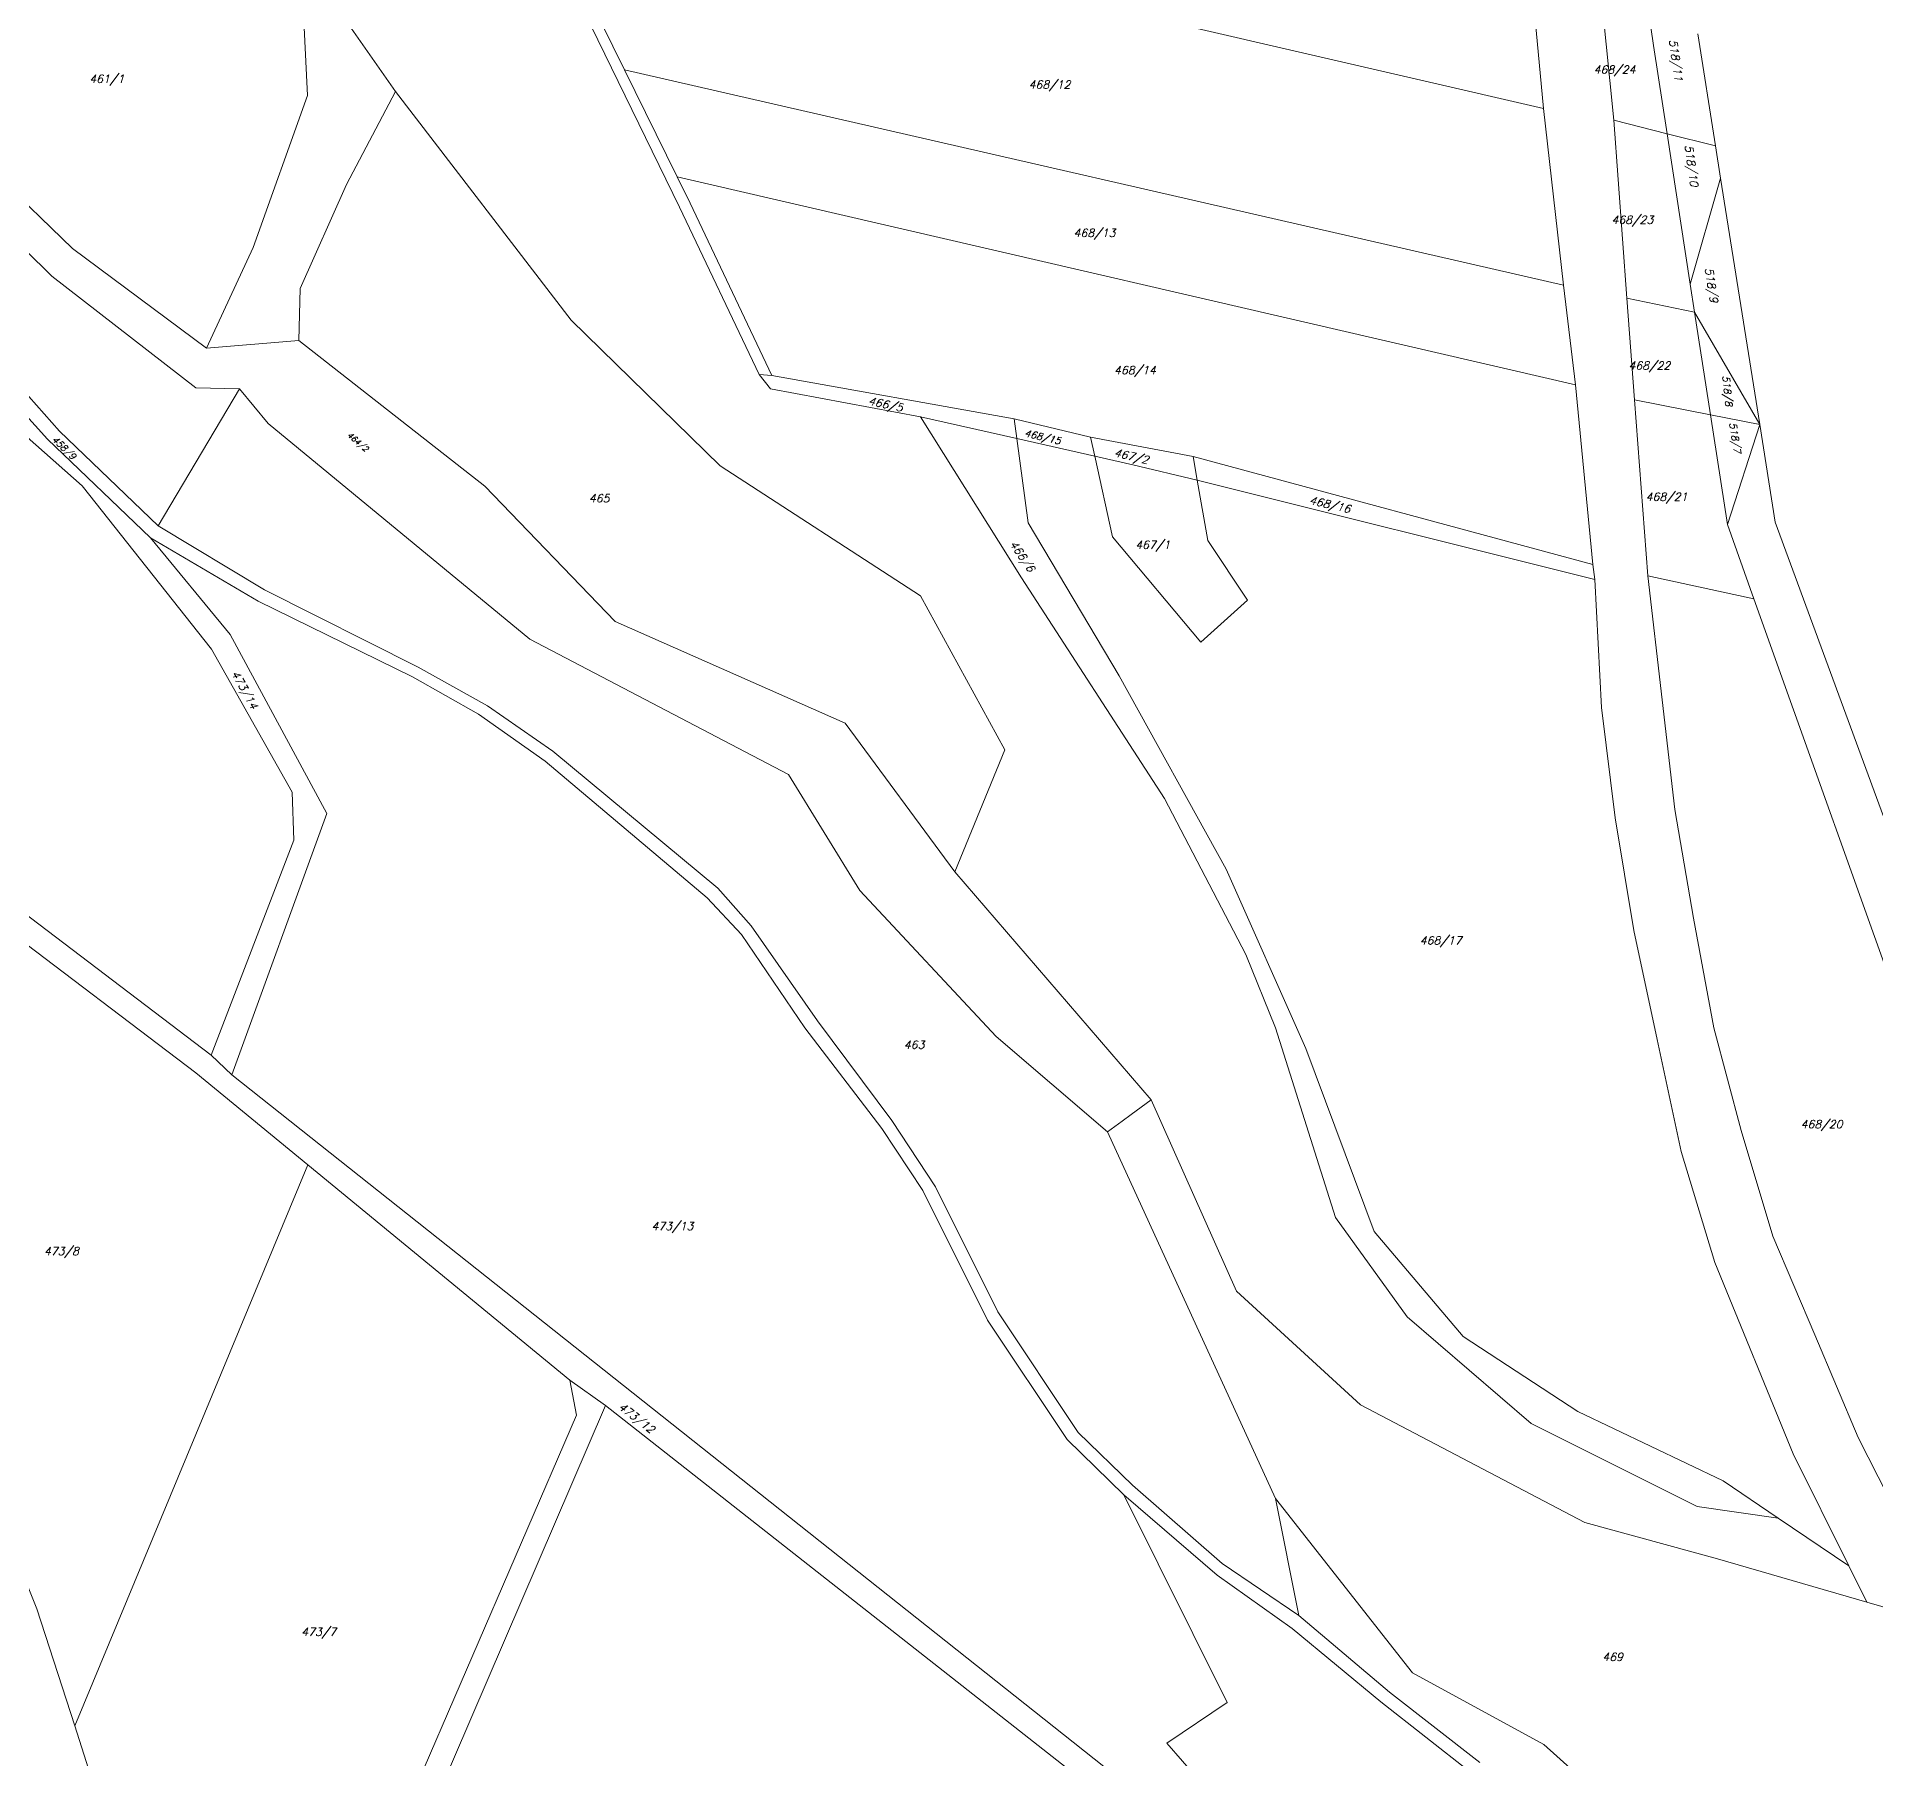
# Model space of a CAD drawing. Header units: millimetres. Extents: x -626414 to -622734, y -1174816 to -1171998.
# Drawn here: x -625640.2 to -625249.6, y -1172998.4 to -1172632.6 of the extents above; entities that cross this region are included whole.
import ezdxf
from ezdxf.enums import TextEntityAlignment as Align

# ---------------------------------------------------------------- set-up
doc = ezdxf.new("R2010")
doc.units = ezdxf.units.MM
doc.layers.add('Dobrinsko_hranice parcel', color=7, linetype='Continuous', lineweight=0)
doc.layers.add('Dobrinsko_parcelní čísla', color=7, linetype='Continuous', lineweight=0)
doc.styles.add('Style-ITALICS', font='ITALICS.shx')

msp = doc.modelspace()

# ---------------------------------------------------------------- linework, layer by layer
at = {"layer": 'Dobrinsko_hranice parcel', "color": 7, "linetype": 'Continuous', "lineweight": 13}
for p, q in [((-625528.38, -1172599.61), (-625320.04, -1172647.83)), ((-625588.93, -1172608.5), (-625563.97, -1172644.22)), ((-625515.29, -1172639.64), (-625525.77, -1172618.34)), ((-625503.59, -1172668.77), (-625528.13, -1172618.59)), ((-625322.43, -1172622.37), (-625320.04, -1172647.83)), ((-625583.55, -1172626.28), (-625582.64, -1172645.05)), ((-625305.14, -1172650.3), (-625307.62, -1172625.69)), ((-625296.72, -1172634.43), (-625297.8, -1172627.11)), ((-625287.32, -1172631.98), (-625283.55, -1172655.76)), ((-625293.82, -1172653.18), (-625296.72, -1172634.43)), ((-625632.6, -1172677.56), (-625671.81, -1172639.72)), ((-625515.29, -1172639.64), (-625315.79, -1172685.38)), ((-625504.11, -1172662.35), (-625515.29, -1172639.64)), ((-625582.64, -1172645.05), (-625594.16, -1172677.34)), ((-625563.97, -1172644.22), (-625574.33, -1172663.95)), ((-625563.97, -1172644.22), (-625526.63, -1172692.79)), ((-625320.04, -1172647.83), (-625315.79, -1172685.38)), ((-625305.14, -1172650.3), (-625293.82, -1172653.18)), ((-625302.36, -1172688.12), (-625305.14, -1172650.3)), ((-625288.88, -1172685.15), (-625293.82, -1172653.18)), ((-625293.82, -1172653.18), (-625283.55, -1172655.76)), ((-625283.55, -1172655.76), (-625282.46, -1172662.62)), ((-625657.02, -1172663.69), (-625636.97, -1172683.43)), ((-625574.33, -1172663.95), (-625584.19, -1172686.08)), ((-625504.11, -1172662.35), (-625313.25, -1172706.58)), ((-625501.35, -1172667.96), (-625504.11, -1172662.35)), ((-625288.88, -1172685.15), (-625282.46, -1172662.62)), ((-625282.46, -1172662.62), (-625274.15, -1172714.99)), ((-625486.7, -1172704.38), (-625503.59, -1172668.77)), ((-625484.02, -1172704.57), (-625501.35, -1172667.96)), ((-625604.13, -1172698.73), (-625632.6, -1172677.56)), ((-625594.16, -1172677.34), (-625604.13, -1172698.73)), ((-625636.97, -1172683.43), (-625606.37, -1172707.19)), ((-625584.19, -1172686.08), (-625584.46, -1172697.13)), ((-625315.79, -1172685.38), (-625313.25, -1172706.58)), ((-625300.73, -1172709.73), (-625302.36, -1172688.12)), ((-625287.96, -1172691.12), (-625302.36, -1172688.12)), ((-625287.96, -1172691.12), (-625288.88, -1172685.15)), ((-625284.59, -1172712.92), (-625287.96, -1172691.12)), ((-625274.15, -1172714.99), (-625287.96, -1172691.12)), ((-625526.63, -1172692.79), (-625494.95, -1172723.76)), ((-625662.28, -1172700.03), (-625630.49, -1172728)), ((-625649.94, -1172699.92), (-625635.31, -1172716.41)), ((-625604.13, -1172698.73), (-625584.46, -1172697.13)), ((-625584.46, -1172697.13), (-625544.98, -1172728.06)), ((-625637.87, -1172718.1), (-625652.73, -1172701.7)), ((-625484.28, -1172707.38), (-625486.7, -1172704.38)), ((-625484.02, -1172704.57), (-625486.7, -1172704.38)), ((-625597.08, -1172707.42), (-625614.38, -1172736.5)), ((-625606.37, -1172707.19), (-625597.08, -1172707.42)), ((-625597.08, -1172707.42), (-625590.99, -1172714.79)), ((-625452.39, -1172713.34), (-625484.28, -1172707.38)), ((-625432.51, -1172713.8), (-625484.02, -1172704.57)), ((-625313.25, -1172706.58), (-625309.59, -1172744.71)), ((-625297.91, -1172747.15), (-625300.73, -1172709.73)), ((-625300.73, -1172709.73), (-625284.59, -1172712.92)), ((-625590.99, -1172714.79), (-625535.41, -1172760.58)), ((-625431.95, -1172717.97), (-625452.39, -1172713.34)), ((-625452.39, -1172713.34), (-625430.98, -1172747.57)), ((-625416.31, -1172717.71), (-625432.51, -1172713.8)), ((-625431.95, -1172717.97), (-625432.51, -1172713.8)), ((-625280.99, -1172736.26), (-625284.59, -1172712.92)), ((-625284.59, -1172712.92), (-625274.15, -1172714.99)), ((-625280.99, -1172736.26), (-625274.15, -1172714.99)), ((-625274.15, -1172714.99), (-625270.86, -1172735.72)), ((-625615.97, -1172739.07), (-625637.87, -1172718.1)), ((-625635.31, -1172716.41), (-625614.38, -1172736.5)), ((-625429.55, -1172735.92), (-625431.95, -1172717.97)), ((-625415.42, -1172721.72), (-625431.95, -1172717.97)), ((-625415.42, -1172721.72), (-625416.31, -1172717.71)), ((-625416.31, -1172717.71), (-625394.51, -1172721.78)), ((-625494.95, -1172723.76), (-625452.42, -1172751.37)), ((-625411.6, -1172738.86), (-625415.42, -1172721.72)), ((-625407.31, -1172723.56), (-625415.42, -1172721.72)), ((-625393.62, -1172726.83), (-625407.31, -1172723.56)), ((-625309.59, -1172744.71), (-625394.51, -1172721.78)), ((-625394.51, -1172721.78), (-625393.62, -1172726.83)), ((-625309.17, -1172747.91), (-625393.62, -1172726.83)), ((-625393.62, -1172726.83), (-625391.37, -1172739.62)), ((-625630.49, -1172728), (-625603.05, -1172762.77)), ((-625544.98, -1172728.06), (-625517.29, -1172756.84)), ((-625599.06, -1172759.65), (-625615.97, -1172739.07)), ((-625593.15, -1172752.51), (-625615.97, -1172739.07)), ((-625614.38, -1172736.5), (-625591.76, -1172750.1)), ((-625410.23, -1172768.39), (-625429.55, -1172735.92)), ((-625392.89, -1172761.24), (-625411.6, -1172738.86)), ((-625275.36, -1172752.03), (-625280.99, -1172736.26)), ((-625270.86, -1172735.72), (-625224.9, -1172860.83)), ((-625391.37, -1172739.62), (-625382.93, -1172752.3)), ((-625309.59, -1172744.71), (-625309.17, -1172747.91)), ((-625294.85, -1172773.52), (-625297.91, -1172747.15)), ((-625297.91, -1172747.15), (-625275.36, -1172752.03)), ((-625591.76, -1172750.1), (-625559.16, -1172766.57)), ((-625400.61, -1172794.49), (-625430.98, -1172747.57)), ((-625309.17, -1172747.91), (-625307.73, -1172775.15)), ((-625560.31, -1172768.65), (-625593.15, -1172752.51)), ((-625452.42, -1172751.37), (-625434.54, -1172784.12)), ((-625382.93, -1172752.3), (-625392.89, -1172761.24)), ((-625234.92, -1172865.45), (-625275.36, -1172752.03)), ((-625517.29, -1172756.84), (-625468.44, -1172778.48)), ((-625720.41, -1172760), (-625603.13, -1172848.99)), ((-625603.05, -1172762.77), (-625585.88, -1172793.14)), ((-625578.52, -1172797.68), (-625599.06, -1172759.65)), ((-625535.41, -1172760.58), (-625480.47, -1172789.37)), ((-625559.16, -1172766.57), (-625544.38, -1172774.77)), ((-625546.33, -1172776.58), (-625560.31, -1172768.65)), ((-625387.51, -1172809.49), (-625410.23, -1172768.39)), ((-625292.2, -1172796.81), (-625294.85, -1172773.52)), ((-625532.18, -1172786.51), (-625546.33, -1172776.58)), ((-625544.38, -1172774.77), (-625530.55, -1172784.42)), ((-625468.44, -1172778.48), (-625445.11, -1172810.05)), ((-625307.73, -1172775.15), (-625304.86, -1172798.58)), ((-625530.55, -1172784.42), (-625495.48, -1172813.56)), ((-625434.54, -1172784.12), (-625445.11, -1172810.05)), ((-625497.75, -1172815.57), (-625532.18, -1172786.51)), ((-625480.47, -1172789.37), (-625465.32, -1172814.06)), ((-625585.88, -1172793.14), (-625585.57, -1172803.35)), ((-625598.71, -1172853.19), (-625578.52, -1172797.68)), ((-625383.34, -1172827.63), (-625400.61, -1172794.49)), ((-625288.23, -1172819.9), (-625292.2, -1172796.81)), ((-625304.86, -1172798.58), (-625300.89, -1172822.56)), ((-625585.57, -1172803.35), (-625603.13, -1172848.99)), ((-625370.56, -1172847.62), (-625387.51, -1172809.49)), ((-625495.48, -1172813.56), (-625488.39, -1172821.52)), ((-625445.11, -1172810.05), (-625403.42, -1172858.55)), ((-625490.42, -1172823.41), (-625497.75, -1172815.57)), ((-625465.32, -1172814.06), (-625436.37, -1172845.07)), ((-625606.37, -1172852.81), (-625650.83, -1172819.07)), ((-625488.39, -1172821.52), (-625474.34, -1172841.7)), ((-625283.89, -1172843.18), (-625288.23, -1172819.9)), ((-625476.98, -1172843.19), (-625490.42, -1172823.41)), ((-625300.89, -1172822.56), (-625295.96, -1172845.72)), ((-625377, -1172843.21), (-625383.34, -1172827.63)), ((-625460.61, -1172864.63), (-625476.98, -1172843.19)), ((-625474.34, -1172841.7), (-625458.49, -1172862.94)), ((-625364.27, -1172883.53), (-625377, -1172843.21)), ((-625278.07, -1172865.03), (-625283.89, -1172843.18)), ((-625436.37, -1172845.07), (-625412.68, -1172865.31)), ((-625356.06, -1172886.53), (-625370.56, -1172847.62)), ((-625295.96, -1172845.72), (-625290.8, -1172869.49)), ((-625582.58, -1172872.35), (-625606.37, -1172852.81)), ((-625603.13, -1172848.99), (-625598.71, -1172853.19)), ((-625598.71, -1172853.19), (-625374.38, -1173031.19)), ((-625407.65, -1172861.64), (-625403.42, -1172858.55)), ((-625403.42, -1172858.55), (-625385.27, -1172899.15)), ((-625458.49, -1172862.94), (-625449.21, -1172876.98)), ((-625409.55, -1172863.03), (-625412.68, -1172865.31)), ((-625407.65, -1172861.64), (-625409.55, -1172863.03)), ((-625451.93, -1172877.79), (-625460.61, -1172864.63)), ((-625412.68, -1172865.31), (-625376.99, -1172943.27)), ((-625271.32, -1172887.46), (-625278.07, -1172865.03)), ((-625582.58, -1172872.35), (-625632.11, -1172991.57)), ((-625526.92, -1172918.08), (-625582.58, -1172872.35)), ((-625290.8, -1172869.49), (-625283.67, -1172893.06)), ((-625438.2, -1172905.34), (-625451.93, -1172877.79)), ((-625449.21, -1172876.98), (-625436.01, -1172903.56)), ((-625349.07, -1172904.67), (-625364.27, -1172883.53)), ((-625337.12, -1172908.8), (-625356.06, -1172886.53)), ((-625262.43, -1172908.46), (-625271.32, -1172887.46)), ((-625283.67, -1172893.06), (-625267, -1172933.76)), ((-625385.27, -1172899.15), (-625358.93, -1172923.31)), ((-625436.01, -1172903.56), (-625418.93, -1172929.2)), ((-625421.25, -1172930.74), (-625438.2, -1172905.34)), ((-625322.68, -1172927.28), (-625349.07, -1172904.67)), ((-625312.81, -1172924.79), (-625337.12, -1172908.8)), ((-625253.23, -1172930.31), (-625262.43, -1172908.46)), ((-625526.92, -1172918.08), (-625525.51, -1172925.57)), ((-625519.33, -1172923.46), (-625526.92, -1172918.08)), ((-625658.21, -1172921.89), (-625640.14, -1172966.72)), ((-625597.55, -1173092.17), (-625525.51, -1172925.57)), ((-625519.33, -1172923.46), (-625557.6, -1173012.43)), ((-625417.5, -1173003.53), (-625519.33, -1172923.46)), ((-625358.93, -1172923.31), (-625311.32, -1172948.37)), ((-625281.89, -1172939.46), (-625312.81, -1172924.79)), ((-625409.21, -1172942.44), (-625421.25, -1172930.74)), ((-625418.93, -1172929.2), (-625407.38, -1172940.38)), ((-625287.42, -1172944.94), (-625322.68, -1172927.28)), ((-625242.5, -1172951.31), (-625253.23, -1172930.31)), ((-625267, -1172933.76), (-625255.2, -1172957.55)), ((-625389.42, -1172959.54), (-625409.21, -1172942.44)), ((-625387.27, -1172986.58), (-625409.21, -1172942.44)), ((-625407.38, -1172940.38), (-625388.31, -1172957.09)), ((-625270.19, -1172947.39), (-625281.89, -1172939.46)), ((-625347.92, -1172980.28), (-625376.99, -1172943.27)), ((-625376.99, -1172943.27), (-625372.03, -1172968.08)), ((-625270.19, -1172947.39), (-625287.42, -1172944.94)), ((-625311.32, -1172948.37), (-625283.08, -1172956.1)), ((-625255.2, -1172957.55), (-625270.19, -1172947.39)), ((-625388.31, -1172957.09), (-625372.03, -1172968.08)), ((-625283.08, -1172956.1), (-625251.36, -1172965.31)), ((-625255.2, -1172957.55), (-625251.36, -1172965.31)), ((-625373.46, -1172970.89), (-625389.42, -1172959.54)), ((-625251.36, -1172965.31), (-625238.08, -1172969.16)), ((-625640.14, -1172966.72), (-625632.11, -1172991.57)), ((-625372.03, -1172968.08), (-625352.77, -1172984.38)), ((-625354.64, -1172986.48), (-625373.46, -1172970.89)), ((-625319.98, -1172995.5), (-625347.92, -1172980.28)), ((-625352.77, -1172984.38), (-625333.58, -1172999.36)), ((-625400.08, -1172995.22), (-625387.27, -1172986.58)), ((-625335.49, -1173001.5), (-625354.64, -1172986.48)), ((-625632.11, -1172991.57), (-625625.77, -1173011.21)), ((-625373.01, -1173026.29), (-625400.08, -1172995.22)), ((-625278.12, -1173033.18), (-625319.98, -1172995.5))]:
    msp.add_line(p, q, dxfattribs=at)

# ---------------------------------------------------------------- texts
at = {"layer": 'Dobrinsko_parcelní čísla', "color": 7, "linetype": 'Continuous', "lineweight": 0, "style": 'Style-ITALICS'}
for s, height, rotation, p in [('518/11', 1.7, 278, (-625292.79, -1172637.669)), ('518/10', 1.7, 278, (-625289.47, -1172660.089)), ('518/9', 1.7, 279, (-625285.219, -1172685.486)), ('518/8', 1.5, 276, (-625281.732, -1172707.899)), ('466/5', 1.7, 348, (-625460.008, -1172711.505)), ('518/7', 1.5, 279, (-625280.1, -1172717.908)), ('458/9', 1.4, 316, (-625634.853, -1172720.411)), ('464/2', 1.2, 319, (-625572.336, -1172719.116)), ('468/15', 1.5, 347, (-625426.644, -1172718.365)), ('467/2', 1.7, 347, (-625407.815, -1172722.564)), ('468/16', 1.7, 347, (-625365.625, -1172732.824)), ('466/6', 1.7, 304, (-625431.502, -1172743.427)), ('473/14', 1.7, 299, (-625596.721, -1172771.736)), ('473/12', 1.7, 322, (-625513.251, -1172926.774))]:
    msp.add_text(s, height=height, rotation=rotation, dxfattribs=at).set_placement(p, align=Align.CENTER)
for s, p in [('461/1', (-625625.29, -1172642.375)), ('468/12', (-625425.01, -1172643.595)), ('468/24', (-625304.97, -1172640.415)), ('468/13', (-625415.46, -1172675.125)), ('468/23', (-625301.19, -1172672.325)), ('468/14', (-625406.86, -1172704.275)), ('468/22', (-625297.58, -1172703.315)), ('465', (-625520.68, -1172731.525)), ('468/21', (-625293.93, -1172731.195)), ('467/1', (-625403.08, -1172741.405)), ('468/17', (-625341.92, -1172825.475)), ('463', (-625453.77, -1172847.645)), ('468/20', (-625261, -1172864.555)), ('473/13', (-625505.13, -1172886.195)), ('473/8', (-625634.92, -1172891.515)), ('473/7', (-625580.27, -1172972.435)), ('469', (-625305.38, -1172977.765))]:
    msp.add_text(s, height=1.7, dxfattribs=at).set_placement(p, align=Align.CENTER)

doc.saveas('drawing.dxf')
